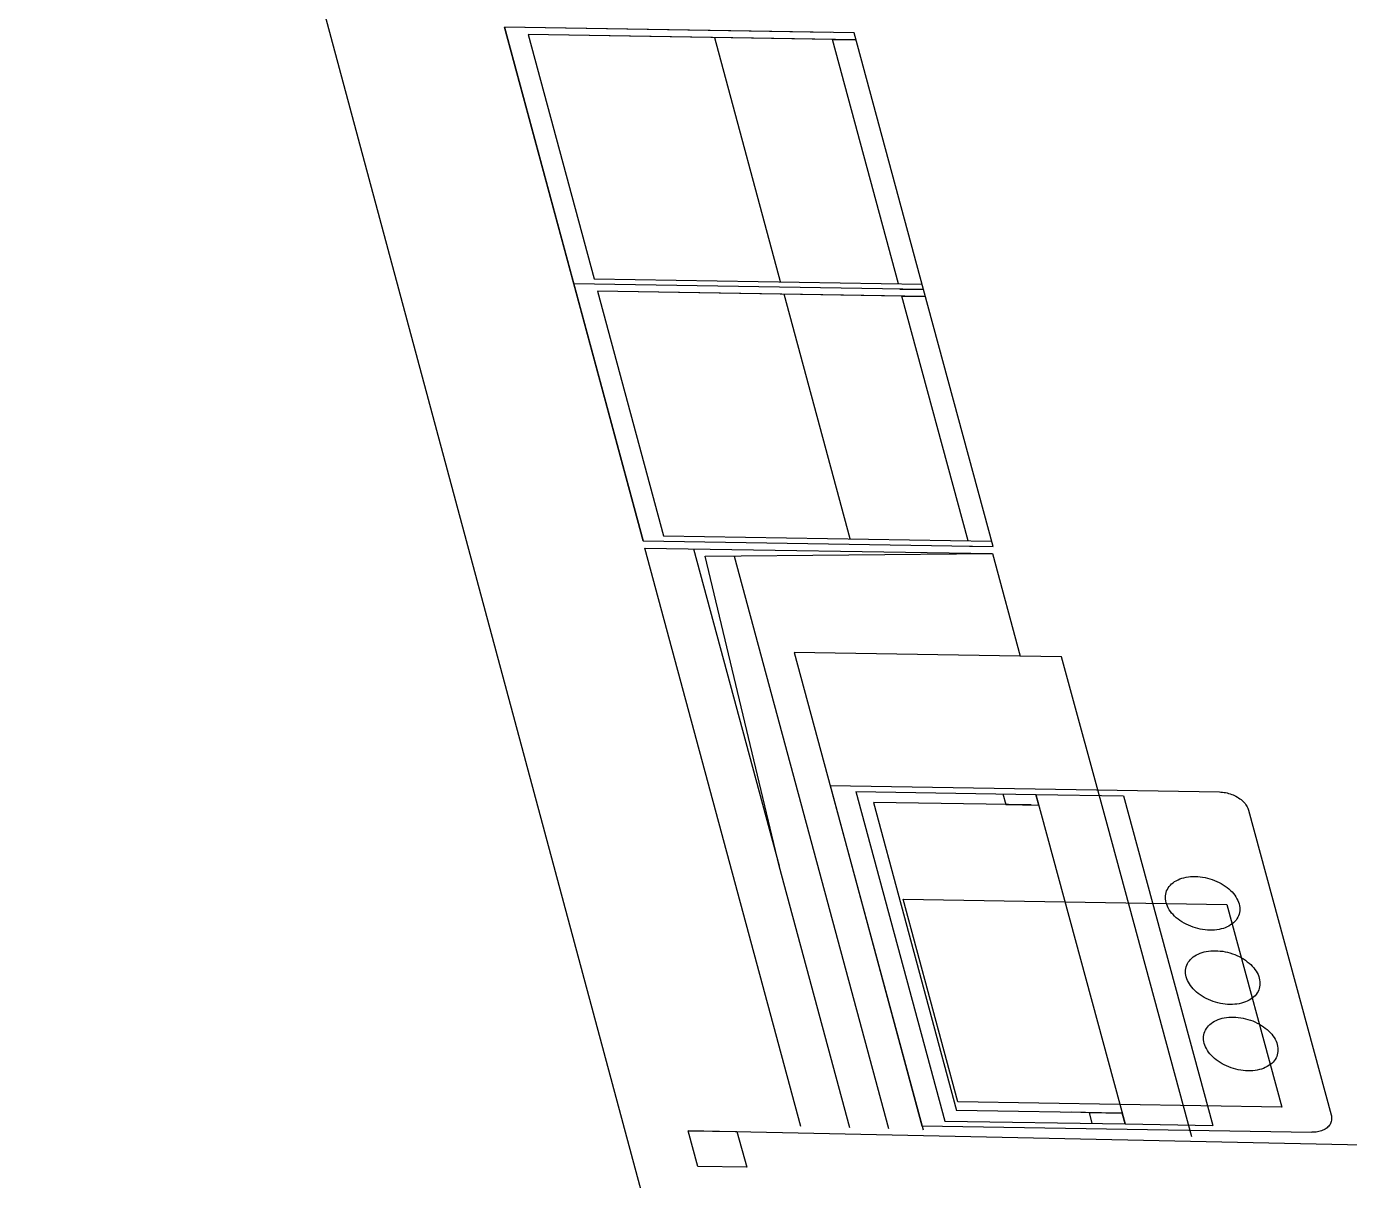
# Model space of a CAD drawing. Extents: x -68 to 264, y 51 to 115.
# Drawn here: x 215.414 to 218.551, y 72.167 to 74.903 of the extents above; entities that cross this region are included whole.
import ezdxf

# ---------------------------------------------------------------- set-up
doc = ezdxf.new("R2010")
doc.units = 0
doc.layers.get('0').update_dxf_attribs({"linetype": 'CONTINUOUS'})

msp = doc.modelspace()

# ---------------------------------------------------------------- linework, layer by layer
for p, q in [((215.414, 77.5614), (216.8732, 72.1357)), ((217.376, 74.8882), (216.5475, 74.9017)), ((216.5475, 74.9017), (216.8757, 73.6838)), ((216.7115, 74.2932), (216.5475, 74.9017)), ((217.3203, 74.8891), (216.5475, 74.9017)), ((217.3806, 74.8714), (216.6038, 74.884)), ((216.6038, 74.884), (216.7599, 74.3051)), ((217.3248, 74.8723), (216.6038, 74.884)), ((217.202, 74.2979), (217.0456, 74.8768)), ((217.5407, 74.2798), (217.376, 74.8882)), ((217.4815, 74.2934), (217.3248, 74.8723)), ((217.3248, 74.8723), (217.3806, 74.8714)), ((217.5407, 74.2798), (216.7115, 74.2932)), ((216.8757, 73.6838), (216.7115, 74.2932)), ((216.7599, 74.3051), (217.5373, 74.2925)), ((217.4849, 74.2807), (217.5407, 74.2798)), ((217.7057, 73.6703), (217.5407, 74.2798)), ((217.5453, 74.2629), (216.7679, 74.2755)), ((216.7679, 74.2755), (216.9242, 73.6956)), ((217.4895, 74.2638), (216.7679, 74.2755)), ((217.3667, 73.6884), (217.21, 74.2683)), ((217.6464, 73.6839), (217.4895, 74.2638)), ((217.4895, 74.2638), (217.5453, 74.2629)), ((216.8757, 73.6838), (217.7057, 73.6703)), ((216.9242, 73.6956), (217.7022, 73.683)), ((217.25, 72.295), (216.8803, 73.6668)), ((216.8803, 73.6668), (217.7044, 73.6534)), ((216.9956, 73.6649), (217.1983, 72.9131)), ((217.0232, 73.6476), (217.7044, 73.6534)), ((217.6498, 73.6712), (217.7057, 73.6703)), ((217.7044, 73.6534), (217.7701, 73.4106)), ((217.1983, 72.9131), (217.0232, 73.6476)), ((217.4585, 72.2894), (217.0923, 73.6465)), ((217.7701, 73.4106), (217.234, 73.4193)), ((217.234, 73.4193), (217.5395, 72.2873)), ((217.8681, 73.409), (217.7701, 73.4106)), ((217.9781, 73.003), (217.8681, 73.409)), ((217.3193, 73.1034), (218.2421, 73.0883)), ((217.3193, 73.1034), (217.5371, 72.2963)), ((217.3804, 73.0897), (217.8072, 73.0827)), ((217.3804, 73.0897), (217.5914, 72.3081)), ((218.2421, 73.0883), (218.2457, 73.0882)), ((218.2457, 73.0882), (218.2494, 73.0879)), ((218.2494, 73.0879), (218.2531, 73.0874)), ((218.2531, 73.0874), (218.2568, 73.0868)), ((218.2568, 73.0868), (218.2605, 73.086)), ((218.2605, 73.086), (218.2641, 73.085)), ((218.2641, 73.085), (218.2677, 73.0839)), ((217.796, 73.0576), (217.4219, 73.0637)), ((217.4219, 73.0637), (217.6192, 72.3331)), ((217.7286, 73.084), (217.7355, 73.0586)), ((217.7355, 73.0586), (217.8141, 73.0573)), ((217.8141, 73.0573), (217.8072, 73.0827)), ((217.8072, 73.0827), (218.0187, 72.3012)), ((217.8072, 73.0827), (218.0148, 73.0794)), ((218.0148, 73.0794), (218.2265, 72.2978)), ((218.2677, 73.0839), (218.2713, 73.0826)), ((218.2713, 73.0826), (218.2748, 73.0812)), ((218.2748, 73.0812), (218.2782, 73.0797)), ((218.2782, 73.0797), (218.2815, 73.078)), ((218.2815, 73.078), (218.2847, 73.0762)), ((218.2847, 73.0762), (218.2878, 73.0743)), ((218.2878, 73.0743), (218.2907, 73.0722)), ((218.2907, 73.0722), (218.2935, 73.0701)), ((218.2935, 73.0701), (218.2961, 73.0679)), ((218.2961, 73.0679), (218.2986, 73.0655)), ((218.2986, 73.0655), (218.3009, 73.0631)), ((218.3009, 73.0631), (218.303, 73.0607)), ((218.303, 73.0607), (218.3049, 73.0581)), ((218.3049, 73.0581), (218.3066, 73.0556)), ((218.3066, 73.0556), (218.3081, 73.0529)), ((218.3081, 73.0529), (218.3094, 73.0503)), ((218.3094, 73.0503), (218.3104, 73.0476)), ((218.3104, 73.0476), (218.3113, 73.045)), ((218.3113, 73.045), (218.5072, 72.3229)), ((218.1765, 72.2703), (217.9781, 73.003)), ((217.3658, 72.2919), (217.1983, 72.9131)), ((218.1232, 72.8642), (218.1259, 72.8673)), ((218.1259, 72.8673), (218.129, 72.8703)), ((218.129, 72.8703), (218.1323, 72.8731)), ((218.1323, 72.8731), (218.136, 72.8757)), ((218.136, 72.8757), (218.14, 72.878)), ((218.14, 72.878), (218.1442, 72.8801)), ((218.1442, 72.8801), (218.1486, 72.882)), ((218.1486, 72.882), (218.1533, 72.8836)), ((218.1533, 72.8836), (218.1582, 72.885)), ((218.1582, 72.885), (218.1633, 72.8861)), ((218.1633, 72.8861), (218.1686, 72.887)), ((218.1686, 72.887), (218.174, 72.8876)), ((218.174, 72.8876), (218.1795, 72.8879)), ((218.1795, 72.8879), (218.1851, 72.888)), ((218.1851, 72.888), (218.1908, 72.8877)), ((218.1908, 72.8877), (218.1966, 72.8872)), ((218.1966, 72.8872), (218.2023, 72.8865)), ((218.2023, 72.8865), (218.2081, 72.8854)), ((218.2081, 72.8854), (218.2139, 72.8841)), ((218.2139, 72.8841), (218.2196, 72.8826)), ((218.2196, 72.8826), (218.2252, 72.8808)), ((218.2252, 72.8808), (218.2307, 72.8787)), ((218.2307, 72.8787), (218.2361, 72.8764)), ((218.2361, 72.8764), (218.2414, 72.8739)), ((218.2414, 72.8739), (218.2465, 72.8712)), ((218.2465, 72.8712), (218.2514, 72.8683)), ((218.2514, 72.8683), (218.2561, 72.8652)), ((218.2561, 72.8652), (218.2605, 72.8619)), ((217.6223, 72.3537), (217.4926, 72.8339)), ((217.4926, 72.8339), (218.26, 72.8214)), ((218.1141, 72.8381), (218.1143, 72.8421)), ((218.1143, 72.834), (218.1141, 72.8381)), ((218.1143, 72.8421), (218.1149, 72.8461)), ((218.1149, 72.8298), (218.1143, 72.834)), ((218.1149, 72.8461), (218.1158, 72.8499)), ((218.1158, 72.8499), (218.1171, 72.8537)), ((218.1171, 72.8537), (218.1188, 72.8573)), ((218.1188, 72.8573), (218.1208, 72.8608)), ((218.1208, 72.8608), (218.1232, 72.8642)), ((218.2605, 72.8619), (218.2648, 72.8585)), ((218.2648, 72.8585), (218.2687, 72.8549)), ((218.2687, 72.8549), (218.2724, 72.8512)), ((218.2724, 72.8512), (218.2757, 72.8473)), ((218.2757, 72.8473), (218.2788, 72.8434)), ((218.2788, 72.8434), (218.2815, 72.8394)), ((218.2815, 72.8394), (218.2839, 72.8353)), ((218.2839, 72.8353), (218.2859, 72.8312)), ((218.1158, 72.8257), (218.1149, 72.8298)), ((218.1172, 72.8215), (218.1158, 72.8257)), ((218.1188, 72.8174), (218.1172, 72.8215)), ((218.1209, 72.8132), (218.1188, 72.8174)), ((218.1233, 72.8091), (218.1209, 72.8132)), ((218.126, 72.8051), (218.1233, 72.8091)), ((218.129, 72.8012), (218.126, 72.8051)), ((218.26, 72.8214), (218.3902, 72.3412)), ((218.2859, 72.8312), (218.2876, 72.827)), ((218.2876, 72.827), (218.2889, 72.8229)), ((218.2889, 72.8229), (218.2899, 72.8187)), ((218.2899, 72.8025), (218.289, 72.7986)), ((218.2899, 72.8187), (218.2904, 72.8146)), ((218.2905, 72.8064), (218.2899, 72.8025)), ((218.2904, 72.8146), (218.2906, 72.8105)), ((218.2906, 72.8105), (218.2905, 72.8064)), ((218.1324, 72.7974), (218.129, 72.8012)), ((218.1361, 72.7936), (218.1324, 72.7974)), ((218.14, 72.7901), (218.1361, 72.7936)), ((218.1442, 72.7866), (218.14, 72.7901)), ((218.1487, 72.7833), (218.1442, 72.7866)), ((218.1534, 72.7802), (218.1487, 72.7833)), ((218.1583, 72.7773), (218.1534, 72.7802)), ((218.1634, 72.7746), (218.1583, 72.7773)), ((218.1687, 72.7721), (218.1634, 72.7746)), ((218.1741, 72.7698), (218.1687, 72.7721)), ((218.2688, 72.7729), (218.2648, 72.7705)), ((218.2724, 72.7754), (218.2688, 72.7729)), ((218.2758, 72.7782), (218.2724, 72.7754)), ((218.2788, 72.7812), (218.2758, 72.7782)), ((218.2816, 72.7844), (218.2788, 72.7812)), ((218.2839, 72.7877), (218.2816, 72.7844)), ((218.286, 72.7912), (218.2839, 72.7877)), ((218.2876, 72.7948), (218.286, 72.7912)), ((218.289, 72.7986), (218.2876, 72.7948)), ((218.1796, 72.7678), (218.1741, 72.7698)), ((218.1852, 72.766), (218.1796, 72.7678)), ((218.1909, 72.7644), (218.1852, 72.766)), ((218.1967, 72.7631), (218.1909, 72.7644)), ((218.2024, 72.7621), (218.1967, 72.7631)), ((218.2082, 72.7613), (218.2024, 72.7621)), ((218.214, 72.7608), (218.2082, 72.7613)), ((218.2197, 72.7606), (218.214, 72.7608)), ((218.2253, 72.7606), (218.2197, 72.7606)), ((218.2308, 72.7609), (218.2253, 72.7606)), ((218.2362, 72.7615), (218.2308, 72.7609)), ((218.2415, 72.7624), (218.2362, 72.7615)), ((218.2466, 72.7635), (218.2415, 72.7624)), ((218.2515, 72.7649), (218.2466, 72.7635)), ((218.2562, 72.7665), (218.2515, 72.7649)), ((218.2606, 72.7684), (218.2562, 72.7665)), ((218.2648, 72.7705), (218.2606, 72.7684)), ((218.201, 72.7077), (218.2059, 72.709)), ((218.2059, 72.709), (218.211, 72.7102)), ((218.211, 72.7102), (218.2163, 72.711)), ((218.2163, 72.711), (218.2217, 72.7116)), ((218.2217, 72.7116), (218.2272, 72.7119)), ((218.2272, 72.7119), (218.2328, 72.712)), ((218.2328, 72.712), (218.2385, 72.7117)), ((218.2385, 72.7117), (218.2443, 72.7112)), ((218.2443, 72.7112), (218.25, 72.7105)), ((218.25, 72.7105), (218.2558, 72.7094)), ((218.2558, 72.7094), (218.2616, 72.7081)), ((218.1635, 72.6739), (218.1648, 72.6777)), ((218.1648, 72.6777), (218.1665, 72.6813)), ((218.1665, 72.6813), (218.1685, 72.6848)), ((218.1685, 72.6848), (218.1709, 72.6882)), ((218.1709, 72.6882), (218.1736, 72.6913)), ((218.1736, 72.6913), (218.1767, 72.6943)), ((218.1767, 72.6943), (218.18, 72.6971)), ((218.18, 72.6971), (218.1837, 72.6997)), ((218.1837, 72.6997), (218.1876, 72.702)), ((218.1876, 72.702), (218.1919, 72.7041)), ((218.1919, 72.7041), (218.1963, 72.706)), ((218.1963, 72.706), (218.201, 72.7077)), ((218.2616, 72.7081), (218.2673, 72.7066)), ((218.2673, 72.7066), (218.2729, 72.7048)), ((218.2729, 72.7048), (218.2784, 72.7027)), ((218.2784, 72.7027), (218.2838, 72.7004)), ((218.2838, 72.7004), (218.2891, 72.6979)), ((218.2891, 72.6979), (218.2942, 72.6952)), ((218.2942, 72.6952), (218.2991, 72.6923)), ((218.2991, 72.6923), (218.3038, 72.6892)), ((218.3038, 72.6892), (218.3083, 72.6859)), ((218.3083, 72.6859), (218.3125, 72.6825)), ((218.3125, 72.6825), (218.3164, 72.6789)), ((218.3164, 72.6789), (218.3201, 72.6752)), ((218.1618, 72.6621), (218.162, 72.6661)), ((218.162, 72.658), (218.1618, 72.6621)), ((218.162, 72.6661), (218.1626, 72.6701)), ((218.1626, 72.6538), (218.162, 72.658)), ((218.1626, 72.6701), (218.1635, 72.6739)), ((218.1635, 72.6497), (218.1626, 72.6538)), ((218.1648, 72.6455), (218.1635, 72.6497)), ((218.1665, 72.6413), (218.1648, 72.6455)), ((218.3201, 72.6752), (218.3235, 72.6713)), ((218.3235, 72.6713), (218.3265, 72.6674)), ((218.3265, 72.6674), (218.3292, 72.6634)), ((218.3292, 72.6634), (218.3316, 72.6593)), ((218.3316, 72.6593), (218.3337, 72.6552)), ((218.3337, 72.6552), (218.3353, 72.651)), ((218.3353, 72.651), (218.3367, 72.6468)), ((218.3367, 72.6468), (218.3376, 72.6427)), ((218.1686, 72.6372), (218.1665, 72.6413)), ((218.1709, 72.6331), (218.1686, 72.6372)), ((218.1737, 72.6291), (218.1709, 72.6331)), ((218.1767, 72.6252), (218.1737, 72.6291)), ((218.1801, 72.6213), (218.1767, 72.6252)), ((218.1838, 72.6176), (218.1801, 72.6213)), ((218.1877, 72.614), (218.1838, 72.6176)), ((218.3337, 72.6152), (218.3317, 72.6117)), ((218.3354, 72.6188), (218.3337, 72.6152)), ((218.3367, 72.6226), (218.3354, 72.6188)), ((218.3376, 72.6264), (218.3367, 72.6226)), ((218.3376, 72.6427), (218.3382, 72.6385)), ((218.3382, 72.6304), (218.3376, 72.6264)), ((218.3382, 72.6385), (218.3384, 72.6344)), ((218.3384, 72.6344), (218.3382, 72.6304)), ((218.1919, 72.6106), (218.1877, 72.614)), ((218.1964, 72.6073), (218.1919, 72.6106)), ((218.2011, 72.6042), (218.1964, 72.6073)), ((218.206, 72.6013), (218.2011, 72.6042)), ((218.2111, 72.5985), (218.206, 72.6013)), ((218.2164, 72.596), (218.2111, 72.5985)), ((218.2218, 72.5938), (218.2164, 72.596)), ((218.2273, 72.5917), (218.2218, 72.5938)), ((218.2329, 72.5899), (218.2273, 72.5917)), ((218.2386, 72.5884), (218.2329, 72.5899)), ((218.2444, 72.5871), (218.2386, 72.5884)), ((218.2501, 72.586), (218.2444, 72.5871)), ((218.2559, 72.5852), (218.2501, 72.586)), ((218.2617, 72.5847), (218.2559, 72.5852)), ((218.2674, 72.5845), (218.2617, 72.5847)), ((218.273, 72.5846), (218.2674, 72.5845)), ((218.2785, 72.5849), (218.273, 72.5846)), ((218.2839, 72.5855), (218.2785, 72.5849)), ((218.2892, 72.5863), (218.2839, 72.5855)), ((218.2943, 72.5874), (218.2892, 72.5863)), ((218.2992, 72.5888), (218.2943, 72.5874)), ((218.3039, 72.5905), (218.2992, 72.5888)), ((218.3083, 72.5924), (218.3039, 72.5905)), ((218.3126, 72.5945), (218.3083, 72.5924)), ((218.3165, 72.5968), (218.3126, 72.5945)), ((218.3202, 72.5994), (218.3165, 72.5968)), ((218.3235, 72.6022), (218.3202, 72.5994)), ((218.3266, 72.6052), (218.3235, 72.6022)), ((218.3293, 72.6083), (218.3266, 72.6052)), ((218.3317, 72.6117), (218.3293, 72.6083)), ((218.2437, 72.5502), (218.2486, 72.5516)), ((218.2486, 72.5516), (218.2537, 72.5527)), ((218.2537, 72.5527), (218.2589, 72.5536)), ((218.2589, 72.5536), (218.2643, 72.5542)), ((218.2643, 72.5542), (218.2699, 72.5545)), ((218.2699, 72.5545), (218.2755, 72.5545)), ((218.2755, 72.5545), (218.2812, 72.5543)), ((218.2812, 72.5543), (218.2869, 72.5538)), ((218.2869, 72.5538), (218.2927, 72.553)), ((218.2927, 72.553), (218.2985, 72.552)), ((218.2985, 72.552), (218.3042, 72.5507)), ((218.2062, 72.5165), (218.2075, 72.5202)), ((218.2075, 72.5202), (218.2091, 72.5239)), ((218.2091, 72.5239), (218.2112, 72.5274)), ((218.2112, 72.5274), (218.2136, 72.5307)), ((218.2136, 72.5307), (218.2163, 72.5339)), ((218.2163, 72.5339), (218.2193, 72.5369)), ((218.2193, 72.5369), (218.2227, 72.5396)), ((218.2227, 72.5396), (218.2264, 72.5422)), ((218.2264, 72.5422), (218.2303, 72.5446)), ((218.2303, 72.5446), (218.2345, 72.5467)), ((218.2345, 72.5467), (218.239, 72.5486)), ((218.239, 72.5486), (218.2437, 72.5502)), ((218.3042, 72.5507), (218.3099, 72.5491)), ((218.3099, 72.5491), (218.3156, 72.5473)), ((218.3156, 72.5473), (218.3211, 72.5453)), ((218.3211, 72.5453), (218.3265, 72.543)), ((218.3265, 72.543), (218.3318, 72.5405)), ((218.3318, 72.5405), (218.3369, 72.5378)), ((218.3369, 72.5378), (218.3418, 72.5349)), ((218.3418, 72.5349), (218.3465, 72.5318)), ((218.3465, 72.5318), (218.3509, 72.5285)), ((218.3509, 72.5285), (218.3552, 72.525)), ((218.3552, 72.525), (218.3591, 72.5214)), ((218.3591, 72.5214), (218.3628, 72.5177)), ((218.2045, 72.5046), (218.2047, 72.5087)), ((218.2047, 72.5005), (218.2045, 72.5046)), ((218.2047, 72.5087), (218.2052, 72.5126)), ((218.2052, 72.4964), (218.2047, 72.5005)), ((218.2052, 72.5126), (218.2062, 72.5165)), ((218.2062, 72.4922), (218.2052, 72.4964)), ((218.2075, 72.488), (218.2062, 72.4922)), ((218.3628, 72.5177), (218.3662, 72.5139)), ((218.3662, 72.5139), (218.3692, 72.5099)), ((218.3692, 72.5099), (218.3719, 72.5059)), ((218.3719, 72.5059), (218.3743, 72.5018)), ((218.3743, 72.5018), (218.3764, 72.4977)), ((218.3764, 72.4977), (218.378, 72.4936)), ((218.378, 72.4936), (218.3794, 72.4894)), ((218.3794, 72.4894), (218.3803, 72.4852)), ((218.2092, 72.4839), (218.2075, 72.488)), ((218.2112, 72.4797), (218.2092, 72.4839)), ((218.2136, 72.4757), (218.2112, 72.4797)), ((218.2163, 72.4716), (218.2136, 72.4757)), ((218.2194, 72.4677), (218.2163, 72.4716)), ((218.2228, 72.4639), (218.2194, 72.4677)), ((218.2264, 72.4601), (218.2228, 72.4639)), ((218.2304, 72.4565), (218.2264, 72.4601)), ((218.3764, 72.4577), (218.3744, 72.4542)), ((218.3781, 72.4613), (218.3764, 72.4577)), ((218.3794, 72.4651), (218.3781, 72.4613)), ((218.3803, 72.469), (218.3794, 72.4651)), ((218.3803, 72.4852), (218.3809, 72.4811)), ((218.3809, 72.4729), (218.3803, 72.469)), ((218.3809, 72.4811), (218.3811, 72.477)), ((218.3811, 72.477), (218.3809, 72.4729)), ((218.2346, 72.4531), (218.2304, 72.4565)), ((218.2391, 72.4498), (218.2346, 72.4531)), ((218.2438, 72.4467), (218.2391, 72.4498)), ((218.2487, 72.4438), (218.2438, 72.4467)), ((218.2538, 72.4411), (218.2487, 72.4438)), ((218.259, 72.4386), (218.2538, 72.4411)), ((218.2644, 72.4363), (218.259, 72.4386)), ((218.27, 72.4342), (218.2644, 72.4363)), ((218.2756, 72.4324), (218.27, 72.4342)), ((218.2813, 72.4309), (218.2756, 72.4324)), ((218.287, 72.4296), (218.2813, 72.4309)), ((218.2928, 72.4285), (218.287, 72.4296)), ((218.2986, 72.4278), (218.2928, 72.4285)), ((218.3043, 72.4273), (218.2986, 72.4278)), ((218.31, 72.427), (218.3043, 72.4273)), ((218.3157, 72.4271), (218.31, 72.427)), ((218.3212, 72.4274), (218.3157, 72.4271)), ((218.3266, 72.428), (218.3212, 72.4274)), ((218.3319, 72.4288), (218.3266, 72.428)), ((218.337, 72.43), (218.3319, 72.4288)), ((218.3419, 72.4313), (218.337, 72.43)), ((218.3466, 72.433), (218.3419, 72.4313)), ((218.351, 72.4349), (218.3466, 72.433)), ((218.3552, 72.437), (218.351, 72.4349)), ((218.3592, 72.4394), (218.3552, 72.437)), ((218.3629, 72.4419), (218.3592, 72.4394)), ((218.3662, 72.4447), (218.3629, 72.4419)), ((218.3693, 72.4477), (218.3662, 72.4447)), ((218.372, 72.4509), (218.3693, 72.4477)), ((218.3744, 72.4542), (218.372, 72.4509)), ((218.0118, 72.3267), (217.6192, 72.3331)), ((218.3902, 72.3412), (217.6223, 72.3537)), ((217.5914, 72.3081), (218.0187, 72.3012)), ((217.9937, 72.327), (217.8908, 72.3287)), ((217.9331, 72.328), (217.94, 72.3025)), ((217.9331, 72.328), (218.0118, 72.3267)), ((218.0187, 72.3012), (218.0118, 72.3267)), ((218.0187, 72.3012), (218.2265, 72.2978)), ((218.5056, 72.3025), (218.5044, 72.3002)), ((218.5066, 72.3048), (218.5056, 72.3025)), ((218.5074, 72.3073), (218.5066, 72.3048)), ((218.5072, 72.3229), (218.5078, 72.3202)), ((218.5079, 72.3098), (218.5074, 72.3073)), ((218.5078, 72.3202), (218.5082, 72.3175)), ((218.5082, 72.3123), (218.5079, 72.3098)), ((218.5082, 72.3175), (218.5083, 72.3149)), ((218.5083, 72.3149), (218.5082, 72.3123)), ((217.006, 72.2001), (216.9831, 72.2852)), ((216.9831, 72.2852), (217.0985, 72.2833)), ((220.3954, 72.2111), (216.9831, 72.2852)), ((217.0985, 72.2833), (217.1215, 72.1983)), ((217.5371, 72.2963), (218.461, 72.2813)), ((218.4646, 72.2813), (218.461, 72.2813)), ((218.4681, 72.2815), (218.4646, 72.2813)), ((218.4716, 72.2818), (218.4681, 72.2815)), ((218.475, 72.2824), (218.4716, 72.2818)), ((218.4782, 72.2831), (218.475, 72.2824)), ((218.4814, 72.2839), (218.4782, 72.2831)), ((218.4844, 72.2849), (218.4814, 72.2839)), ((218.4873, 72.2861), (218.4844, 72.2849)), ((218.4901, 72.2874), (218.4873, 72.2861)), ((218.4927, 72.2888), (218.4901, 72.2874)), ((218.4951, 72.2904), (218.4927, 72.2888)), ((218.4974, 72.2922), (218.4951, 72.2904)), ((218.4994, 72.294), (218.4974, 72.2922)), ((218.5013, 72.296), (218.4994, 72.294)), ((218.5029, 72.298), (218.5013, 72.296)), ((218.5044, 72.3002), (218.5029, 72.298)), ((217.1215, 72.1983), (217.006, 72.2001))]:
    msp.add_line(p, q)

doc.saveas('drawing.dxf')
